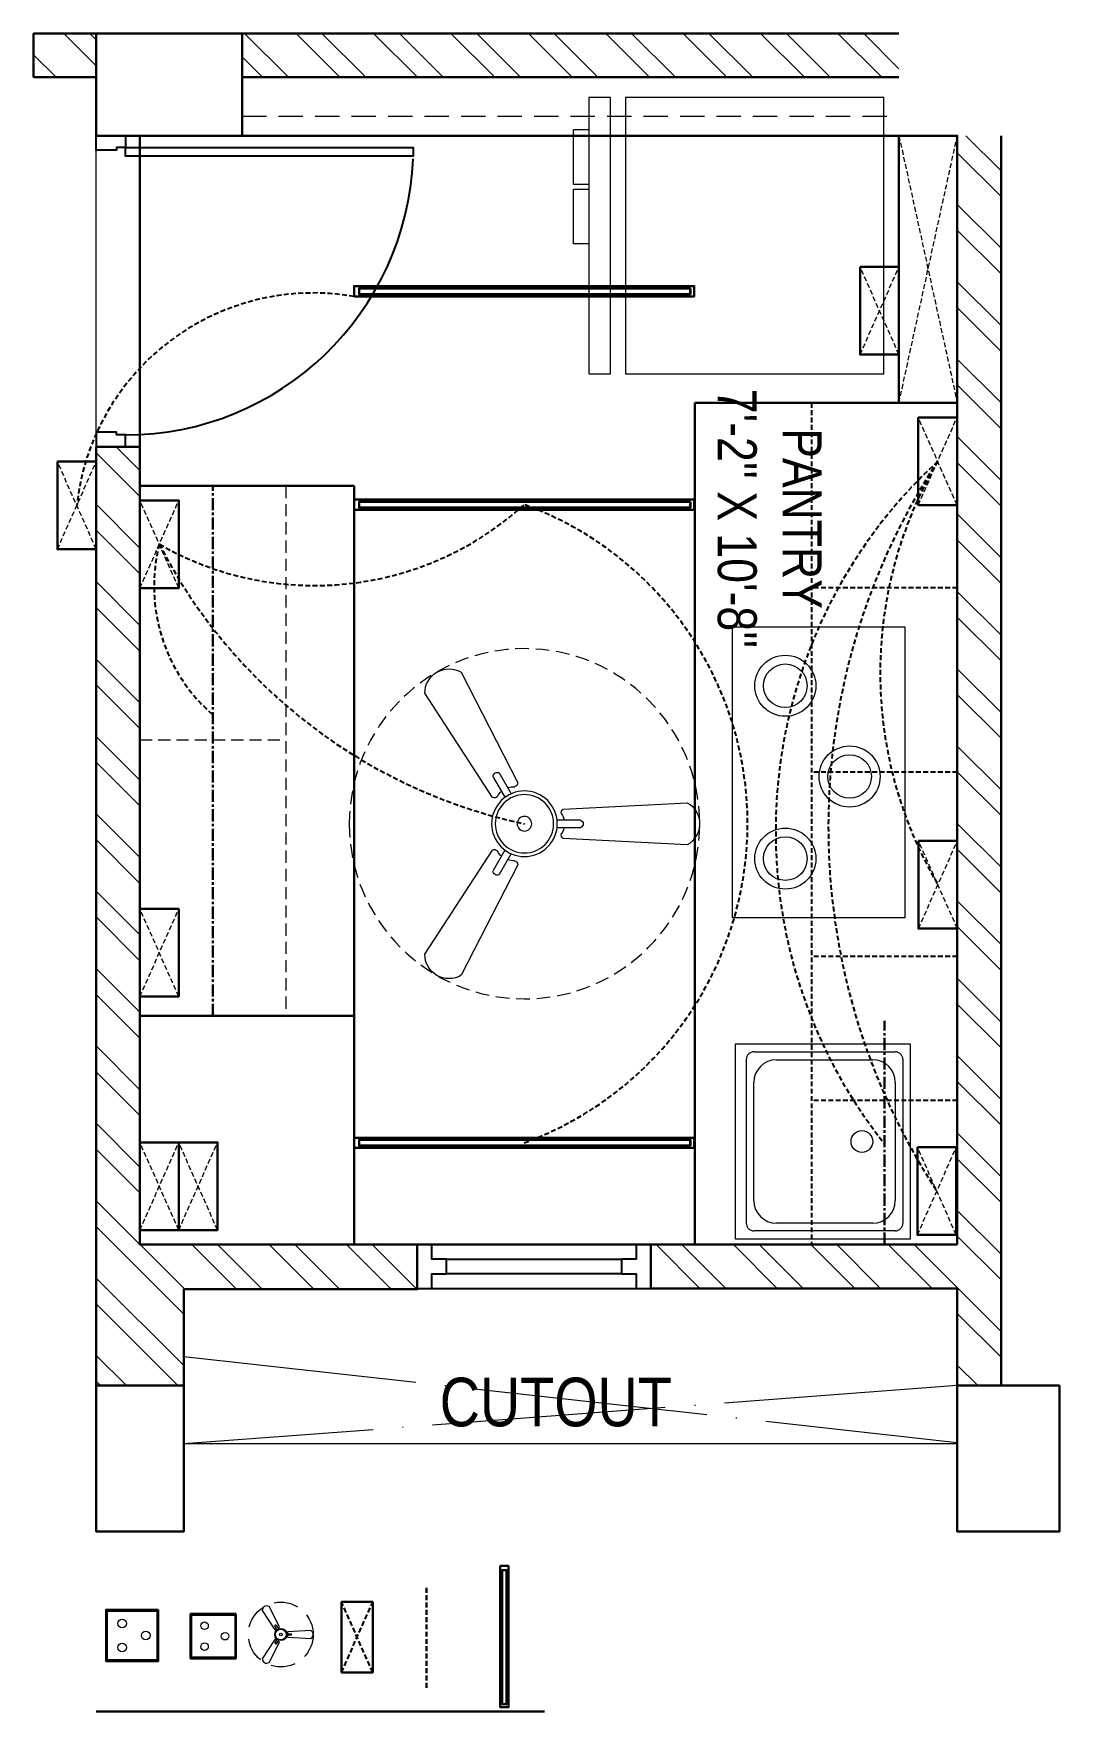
# Model space of a CAD drawing. Header units: millimetres. Extents: x 56222 to 3066687, y -650199 to -121287.
# Drawn here: x 128452.8 to 128558.3, y -184224.3 to -184051.8 of the extents above; entities that cross this region are included whole.
import ezdxf

# ---------------------------------------------------------------- set-up
doc = ezdxf.new("R2010")
doc.units = ezdxf.units.MM
doc.header["$MEASUREMENT"] = 0
for name, pattern in [('00 . GROUND FLOOR$0$DASHED', [0.75, 0.5, -0.25]), ('ACAD_ISO02W100', [15, 12, -3]), ('ACAD_ISO04W100', [30, 24, -3, 0, -3]), ('CENTER', [2, 1.25, -0.25, 0.25, -0.25]), ('DASHED', [0.75, 0.5, -0.25]), ('DASHED2', [0.375, 0.25, -0.125]), ('HIDDEN', [0.375, 0.25, -0.125])]:
    doc.linetypes.add(name, pattern=pattern)
doc.layers.add('AR DOOR', color=40, linetype='Continuous')
doc.layers.add('AR ELE-5', color=134, linetype='Continuous')
for name, color, linetype, lineweight in [('COLUMN', 1, 'Continuous', 30), ('dim05', 1, 'Continuous', 13), ('el', 7, 'Continuous', 20), ('ELEC-wires', 1, 'DASHED2', 13), ('Electrical', 84, 'Continuous', 30), ('FIRST FLOOR', 7, 'Continuous', 9), ('FIRST FLOOR ( TEXT )', 7, 'Continuous', 9), ('FIRST FLOOR_( PLine )_', 251, 'Continuous', 30), ('FURNITURE', 32, 'Continuous', 9), ('FURNITURE-1', 252, 'Continuous', 13), ('GROUND FLOOR', 7, 'Continuous', 9), ('hatch-rcc', 251, 'Continuous', 9), ('hatch-wall', 8, 'Continuous', 9), ('Labelling', 1, 'Continuous', 25), ('Looping', 10, 'Continuous', 25), ('SECTION ( SLAB PLine )', 104, 'Continuous', 30)]:
    doc.layers.add(name, color=color, linetype=linetype, lineweight=lineweight)
doc.layers.add('XX~SLAB ( PLINE )', color=251, linetype='Continuous', plot=False)
doc.styles.add("Cn_BT_0'-0", font='swissc.ttf')
doc.styles.add('KATHA', font='swissc.ttf')

# ---------------------------------------------------------------- blocks, each defined once
blk = doc.blocks.new('*U184')
for points in [[(-1025.5, 0), (-985.5, 0), (-985.5, 30), (-975.5, 30), (-975.5, 100), (-1025.5, 100)], [(40, 0), (0, 0), (0, 30), (-10, 30), (-10, 100), (40, 100)], [(0, 0), (0, -985.5), (-30, -985.5), (-30, 0)]]:
    blk.add_lwpolyline(points, close=True)
at = {"layer": 'AR ELE-5', "linetype": 'ByBlock', "ltscale": 15}
blk.add_arc((1.4, 0.6), 987, 180.03474, 267.62699, dxfattribs=at)
blk = doc.blocks.new('6616')
at = {"color": 242, "linetype": 'DASHED', "true_color": 0xcd2027}
for p, q in [((386784.79, -36915.77), (386775.78, -36911.78)), ((386784.79, -36911.78), (386775.78, -36915.77))]:
    blk.add_line(p, q, dxfattribs=at)
at = {"layer": 'ELEC-wires', "color": 5, "linetype": 'ByBlock', "lineweight": 30, "ltscale": 4}
blk.add_lwpolyline([(386775.78, -36911.78), (386784.79, -36911.78), (386784.79, -36915.77), (386775.78, -36915.77)], close=True, dxfattribs=at)
blk = doc.blocks.new('fan')
at = {"layer": 'Electrical', "lineweight": 15, "ltscale": 20}
for p, q in [((3300835.29, -509900.78), (3300836.47, -509923.43)), ((3300841.81, -509923.43), (3300842.99, -509900.78)), ((3300838.47, -509924.57), (3300838.47, -509920.25)), ((3300839.81, -509920.28), (3300839.81, -509924.57)), ((3300831.66, -509931.77), (3300811.45, -509942.07)), ((3300829.93, -509935.08), (3300833.64, -509932.93)), ((3300834.31, -509934.09), (3300830.57, -509936.25)), ((3300847.68, -509936.23), (3300843.97, -509934.09)), ((3300844.64, -509932.93), (3300848.38, -509935.09)), ((3300866.83, -509942.07), (3300846.62, -509931.77)), ((3300815.3, -509948.74), (3300834.33, -509936.39)), ((3300843.95, -509936.39), (3300862.98, -509948.74))]:
    blk.add_line(p, q, dxfattribs=at)
at = {"layer": 'Electrical', "linetype": 'DASHED', "lineweight": 15, "ltscale": 5}
blk.add_circle((3300839.14, -509930.53), 32, dxfattribs=at)
at = {"layer": 'Electrical', "lineweight": 15, "ltscale": 20}
for centre, major_axis, start_param, end_param in [((3300839.14, -509902.94), (3.12, 3.12), -0.272136, 1.842967), ((3300839.13, -509920.5), (0.501, 0.501), -0.465536, 1.983618), ((3300839.14, -509930.53), (4.24, -4.24), 3.14161, 9.424795), ((3300839.14, -509930.53), (3.77, -3.77), 1.749190548672175e-05, 6.283202799085073), ((3300837.1, -509923.08), (0.51, 0.51), 2.863014, 4.257784), ((3300839.14, -509926.42), (2.27, -2.27), 2.565057, 2.951308), ((3300839.14, -509926.42), (2.27, 2.27), 0.19032, 0.57657), ((3300841.18, -509923.08), (0.51, -0.51), 5.167028, 6.561799), ((3300839.14, -509930.53), (0.943, 0.943), 1.570814, 7.853999), ((3300831.67, -509932.49), (0.51, -0.51), 0.978238, 2.373008), ((3300835.59, -509932.58), (2.27, -2.27), 3.855511, 4.241762), ((3300842.69, -509932.58), (2.27, 2.27), 5.183051, 5.569301), ((3300846.61, -509932.49), (0.51, -0.51), 2.339416, 3.734186), ((3300830.46, -509935.55), (0.501, -0.501), 3.199655, 5.648809), ((3300835.59, -509932.58), (2.27, -2.27), 4.659452, 5.045703), ((3300833.71, -509936.02), (0.51, 0.51), -1.325776, 0.068994), ((3300844.57, -509936.02), (0.51, -0.51), 3.072633, 4.467404), ((3300842.69, -509932.58), (2.27, 2.27), 4.37911, 4.765361), ((3300847.83, -509935.54), (0.501, 0.501), 3.723254, 6.172408), ((3300815.25, -509944.32), (3.12, -3.12), 3.393055, 5.508159), ((3300863.03, -509944.32), (3.12, -3.12), 5.48745, 7.602554)]:
    blk.add_ellipse(centre, major_axis=major_axis, ratio=1, start_param=start_param, end_param=end_param, dxfattribs=at)
blk = doc.blocks.new('16')
at = {"layer": 'hatch-rcc', "color": 1, "lineweight": 30}
blk.add_lwpolyline([(392822.828, -38266.866), (392825.128, -38266.866), (392825.128, -38269.198), (392822.828, -38269.198)], close=True, dxfattribs=at)
at = {"layer": 'hatch-rcc', "color": 1}
blk.add_lwpolyline([(392822.888, -38266.927), (392825.067, -38266.927), (392825.067, -38269.138), (392822.888, -38269.138)], close=True, dxfattribs=at)
for centre in [(392823.979, -38267.423), (392823.442, -38268.481), (392824.515, -38268.481)]:
    blk.add_circle(centre, 0.195, dxfattribs=at)
blk = doc.blocks.new('erfer')
at = {"layer": 'hatch-rcc', "lineweight": 30}
blk.add_lwpolyline([(1905.896, -1304.212), (1908.378, -1304.212), (1908.378, -1306.728), (1905.896, -1306.728)], close=True, dxfattribs=at)
at = {"layer": 'hatch-rcc'}
blk.add_lwpolyline([(1905.962, -1304.277), (1908.313, -1304.277), (1908.313, -1306.662), (1905.962, -1306.662)], close=True, dxfattribs=at)
for centre in [(1907.138, -1304.812), (1906.56, -1305.954), (1907.717, -1305.954)]:
    blk.add_circle(centre, 0.211, dxfattribs=at)

msp = doc.modelspace()

# ---------------------------------------------------------------- hatches: boundary and pattern name
at = {"layer": 'hatch-wall', "linetype": 'CENTER', "lineweight": 15}
h = msp.add_hatch(dxfattribs=at)
h.set_pattern_fill('ANSI32', color=256, scale=15, angle=-90)
h.set_pattern_definition([(315, (312900.269, -50860.2003), (3.97747564, 3.97747564), []), (315, (312900.269, -50862.852), (3.97747564, 3.97747564), [])])
h.paths.add_polyline_path([(128541.76, -184056.27), (128541.76, -184051.77), (128474.26, -184051.77), (128474.26, -184056.27)])
h.paths.add_polyline_path([(128552.26, -184190.77), (128552.26, -184062.27), (128547.76, -184062.27), (128547.76, -184176.27), (128520.8, -184176.27), (128516.25, -184176.27), (128516.25, -184180.77), (128547.76, -184180.77), (128547.76, -184190.77)])
h.paths.add_polyline_path([(128492.25, -184180.86), (128492.25, -184176.27), (128463.76, -184176.27), (128463.76, -184152.77), (128463.76, -184098.27), (128463.76, -184094.27), (128459.26, -184094.27), (128459.26, -184190.77), (128468.26, -184190.77), (128468.26, -184180.86)])
h.paths.add_polyline_path([(128459.26, -184056.27), (128459.26, -184051.77), (128452.82, -184051.77), (128452.82, -184056.27)])

# ---------------------------------------------------------------- linework, layer by layer
at = {"color": 242, "linetype": 'DASHED', "true_color": 0xcd2027}
for p, q in [((128484.47, -184220.25), (128487.68, -184213)), ((128487.68, -184220.25), (128484.47, -184213))]:
    msp.add_line(p, q, dxfattribs=at)
at = {"layer": 'COLUMN', "transparency": 33554687}
for points in [[(128474.26, -184051.77), (128474.26, -184062.27), (128459.26, -184062.27), (128459.26, -184051.77)], [(128459.26, -184190.77), (128468.26, -184190.77), (128468.26, -184205.77), (128459.26, -184205.77)], [(128547.75, -184190.77), (128558.26, -184190.77), (128558.26, -184205.77), (128547.75, -184205.77)]]:
    msp.add_lwpolyline(points, close=True, dxfattribs=at)
at = {"layer": 'ELEC-wires', "color": 5, "linetype": 'ByBlock', "lineweight": 30, "ltscale": 4}
msp.add_lwpolyline([(128487.68, -184213), (128487.68, -184220.25), (128484.47, -184220.25), (128484.47, -184213)], close=True, dxfattribs=at)
at = {"layer": 'Electrical', "color": 3, "linetype": '00 . GROUND FLOOR$0$DASHED', "lineweight": 30}
msp.add_line((128493.22, -184221.82), (128493.22, -184211.55), dxfattribs=at)
at = {"layer": 'Electrical', "lineweight": 15, "ltscale": 20}
for p, q in [((128478.1, -184215.58), (128477.03, -184213.48)), ((128476.33, -184213.88), (128477.62, -184215.86)), ((128477.75, -184215.4), (128477.98, -184215.79)), ((128477.62, -184216.86), (128476.33, -184218.84)), ((128477.03, -184219.24), (128478.1, -184217.14)), ((128477.86, -184215.86), (128477.63, -184215.47)), ((128477.63, -184217.25), (128477.86, -184216.86)), ((128477.98, -184216.93), (128477.75, -184217.32)), ((128478.85, -184216.29), (128479.3, -184216.29)), ((128479.29, -184216.43), (128478.85, -184216.43)), ((128481.32, -184215.96), (128478.97, -184216.08)), ((128478.97, -184216.64), (128481.32, -184216.76))]:
    msp.add_line(p, q, dxfattribs=at)
at = {"layer": 'Electrical', "color": 0}
msp.add_line((128505.33, -184224.26), (128459.26, -184224.26), dxfattribs=at)
at = {"layer": 'Electrical', "color": 7, "lineweight": 30}
for points in [[(128485.76, -184078.8), (128520.73, -184078.8), (128520.73, -184077.74), (128485.76, -184077.74)], [(128485.76, -184100.74), (128520.73, -184100.74), (128520.73, -184099.68), (128485.76, -184099.68)], [(128485.76, -184165.28), (128520.73, -184165.28), (128520.73, -184166.34), (128485.76, -184166.34)], [(128500.78, -184209.31), (128500.78, -184223.83), (128501.64, -184223.83), (128501.64, -184209.31)]]:
    msp.add_lwpolyline(points, close=True, dxfattribs=at)
at = {"layer": 'Electrical', "color": 175, "lineweight": 30, "ltscale": 8, "true_color": 0x4554a5}
for points in [[(128520.33, -184077.97), (128520.33, -184078.59), (128486.27, -184078.59), (128486.27, -184077.97)], [(128520.32, -184077.99), (128520.32, -184078.57), (128486.29, -184078.57), (128486.29, -184077.99)], [(128520.33, -184099.91), (128520.33, -184100.53), (128486.27, -184100.53), (128486.27, -184099.91)], [(128520.32, -184099.93), (128520.32, -184100.51), (128486.29, -184100.51), (128486.29, -184099.93)], [(128520.33, -184166.11), (128520.33, -184165.49), (128486.27, -184165.49), (128486.27, -184166.11)], [(128520.32, -184166.1), (128520.32, -184165.51), (128486.29, -184165.51), (128486.29, -184166.1)], [(128501.45, -184223.51), (128500.95, -184223.51), (128500.95, -184209.73), (128501.45, -184209.73)], [(128501.44, -184223.5), (128500.97, -184223.5), (128500.97, -184209.74), (128501.44, -184209.74)]]:
    msp.add_lwpolyline(points, close=True, dxfattribs=at)
at = {"layer": 'Electrical', "linetype": 'DASHED', "lineweight": 15, "ltscale": 5}
msp.add_circle((128478.23, -184216.36), 3.33, dxfattribs=at)
at = {"layer": 'Electrical', "lineweight": 15, "ltscale": 20}
for centre, major_axis, start_param, end_param in [((128476.79, -184213.87), (-0.325, -0.325), 3.393055, 5.508159), ((128477.7, -184215.46), (-0.0522, -0.0522), 3.199655, 5.648809), ((128478.23, -184216.36), (-0.441, -0.441), 3.14161, 9.424795), ((128478.23, -184216.36), (-0.392, -0.392), 1.749190548672175e-05, 6.283202799085073), ((128477.66, -184215.79), (0.053, -0.053), -1.325776, 0.068994), ((128477.66, -184216.92), (-0.053, -0.053), 3.072633, 4.467404), ((128478.01, -184215.99), (-0.237, -0.237), 4.659452, 5.045703), ((128478.01, -184216.73), (0.237, -0.237), 4.37911, 4.765361), ((128478.01, -184215.99), (-0.237, -0.237), 3.855511, 4.241762), ((128478.01, -184216.73), (0.237, -0.237), 5.183051, 5.569301), ((128478.02, -184215.58), (-0.053, -0.053), 0.978238, 2.373008), ((128478.02, -184217.14), (-0.053, -0.053), 2.339416, 3.734186), ((128478.23, -184216.36), (0.0981, -0.0981), 1.570814, 7.853999), ((128479, -184216.15), (0.053, -0.053), 2.863014, 4.257784), ((128479, -184216.57), (-0.053, -0.053), 5.167028, 6.561799), ((128478.65, -184216.36), (-0.237, -0.237), 2.565057, 2.951308), ((128478.65, -184216.36), (0.237, -0.237), 0.19032, 0.57657), ((128479.27, -184216.36), (0.0522, -0.0522), -0.465536, 1.983618), ((128481.1, -184216.36), (0.325, -0.325), -0.272136, 1.842967), ((128476.79, -184218.84), (-0.325, -0.325), 5.48745, 7.602554), ((128477.71, -184217.26), (0.0522, -0.0522), 3.723254, 6.172408)]:
    msp.add_ellipse(centre, major_axis=major_axis, ratio=1, start_param=start_param, end_param=end_param, dxfattribs=at)
at = {"layer": 'FIRST FLOOR', "transparency": 33554687}
for p, q in [((128459.26, -184051.77), (128459.26, -184055.77)), ((128459.26, -184097.77), (128459.26, -184205.77)), ((128463.76, -184097.77), (128463.76, -184176.27)), ((128465.79, -184176.27), (128547.76, -184176.27)), ((128516.25, -184176.27), (128516.25, -184180.77)), ((128547.75, -184196.77), (128468.26, -184196.77))]:
    msp.add_line(p, q, dxfattribs=at)
at = {"layer": 'FIRST FLOOR_( PLine )_', "transparency": 33554687}
for p, q in [((128541.76, -184051.77), (128459.26, -184051.77)), ((128459.26, -184051.77), (128459.26, -184055.77)), ((128474.26, -184056.27), (128541.76, -184056.27)), ((128547.76, -184062.27), (128547.76, -184176.27)), ((128552.26, -184062.27), (128552.26, -184190.77)), ((128547.76, -184176.27), (128516.25, -184176.27)), ((128516.25, -184176.27), (128516.25, -184180.77)), ((128516.25, -184180.77), (128547.76, -184180.77)), ((128547.76, -184180.77), (128547.76, -184190.76)), ((128549.26, -184205.77), (128558.26, -184205.77))]:
    msp.add_line(p, q, dxfattribs=at)
for points in [[(128452.82, -184056.27), (128459.26, -184056.27), (128459.26, -184051.77), (128452.82, -184051.77)], [(128452.82, -184056.27), (128459.26, -184056.27), (128459.26, -184051.77), (128452.82, -184051.77)], [(128463.76, -184094.27), (128459.26, -184094.27), (128459.26, -184205.77), (128463.76, -184205.77), (128468.26, -184205.77), (128468.26, -184180.86), (128492.25, -184180.86), (128492.25, -184176.27), (128463.76, -184176.27)]]:
    msp.add_lwpolyline(points, close=True, dxfattribs=at)
msp.add_lwpolyline([(128541.76, -184051.77), (128459.26, -184051.77), (128459.26, -184056.27)], dxfattribs=at)
at = {"layer": 'FURNITURE', "color": 9, "true_color": 0xc7c8ca}
for p, q in [((128512.1, -184058.33), (128509.89, -184058.33)), ((128509.89, -184058.33), (128509.89, -184086.75)), ((128512.1, -184086.75), (128512.1, -184058.33)), ((128540.21, -184058.33), (128513.65, -184058.33)), ((128513.65, -184058.33), (128513.65, -184086.75)), ((128540.21, -184086.75), (128540.21, -184058.33)), ((128508.31, -184067.28), (128508.31, -184061.65)), ((128508.31, -184061.65), (128509.89, -184061.65)), ((128509.89, -184067.28), (128508.31, -184067.28)), ((128508.31, -184073.38), (128508.31, -184067.76)), ((128508.31, -184067.76), (128509.89, -184067.76)), ((128509.89, -184073.38), (128508.31, -184073.38)), ((128509.89, -184086.75), (128512.1, -184086.75)), ((128513.65, -184086.75), (128540.21, -184086.75)), ((128524.65, -184142.67), (128524.65, -184112.75)), ((128524.65, -184112.75), (128542.36, -184112.75)), ((128542.36, -184112.75), (128542.36, -184142.67)), ((128542.36, -184142.67), (128524.65, -184142.67)), ((128524.94, -184155.67), (128524.94, -184175.67)), ((128542.94, -184155.67), (128524.94, -184155.67)), ((128526.85, -184156.46), (128541.39, -184156.46)), ((128542.94, -184175.67), (128542.94, -184155.67)), ((128526.08, -184174.08), (128526.08, -184157.23)), ((128529.17, -184157.26), (128539.07, -184157.26)), ((128542.17, -184157.23), (128542.17, -184174.08)), ((128526.85, -184171.75), (128526.85, -184159.59)), ((128541.39, -184159.59), (128541.39, -184171.75)), ((128524.94, -184175.67), (128542.94, -184175.67)), ((128541.39, -184174.85), (128526.85, -184174.85)), ((128539.07, -184174.08), (128529.17, -184174.08))]:
    msp.add_line(p, q, dxfattribs=at)
at = {"layer": 'FURNITURE', "color": 9, "lineweight": 30, "true_color": 0xc7c8ca}
for p, q in [((128541.76, -184062.27), (128541.76, -184089.75)), ((128520.8, -184176.27), (128520.8, -184089.75)), ((128520.8, -184089.75), (128547.76, -184089.75)), ((128547.76, -184089.75), (128547.76, -184176.27)), ((128463.76, -184098.27), (128485.76, -184098.27)), ((128485.76, -184098.27), (128485.76, -184176.27)), ((128463.76, -184176.27), (128463.76, -184103.24)), ((128463.76, -184176.27), (128463.76, -184152.77)), ((128463.76, -184152.77), (128485.76, -184152.77)), ((128485.76, -184152.77), (128485.76, -184176.27)), ((128485.76, -184176.27), (128463.76, -184176.27)), ((128485.76, -184176.27), (128463.76, -184176.27)), ((128547.76, -184176.27), (128520.8, -184176.27))]:
    msp.add_line(p, q, dxfattribs=at)
at = {"layer": 'FURNITURE', "color": 9, "linetype": 'DASHED', "lineweight": 15, "true_color": 0xc7c8ca}
for p, q in [((128541.76, -184062.27), (128547.76, -184089.75)), ((128541.76, -184089.75), (128547.76, -184062.27))]:
    msp.add_line(p, q, dxfattribs=at)
at = {"layer": 'FURNITURE', "color": 9, "linetype": 'DASHED', "lineweight": 25, "true_color": 0xc7c8ca}
for p, q in [((128532.76, -184089.75), (128532.76, -184176.27)), ((128547.76, -184108.75), (128532.76, -184108.75)), ((128547.76, -184127.71), (128532.76, -184127.71)), ((128547.76, -184146.66), (128532.76, -184146.66)), ((128547.76, -184161.47), (128532.76, -184161.47))]:
    msp.add_line(p, q, dxfattribs=at)
at = {"layer": 'FURNITURE', "color": 3, "linetype": 'CENTER', "lineweight": 30}
for p, q in [((128471.26, -184152.77), (128471.26, -184098.27)), ((128540.26, -184176.27), (128540.26, -184153.27))]:
    msp.add_line(p, q, dxfattribs=at)
at = {"layer": 'FURNITURE', "color": 9, "linetype": 'HIDDEN', "lineweight": 18, "ltscale": 5, "true_color": 0xc7c8ca}
for p, q in [((128478.76, -184098.27), (128478.76, -184152.77)), ((128463.76, -184124.39), (128478.76, -184124.39))]:
    msp.add_line(p, q, dxfattribs=at)
at = {"layer": 'FURNITURE', "color": 9, "true_color": 0xc7c8ca}
for centre, radius in [((128530.08, -184118.82), 3.14), ((128530.08, -184118.82), 2.24), ((128536.69, -184128.15), 3.14), ((128536.69, -184128.15), 2.24), ((128530.08, -184136.59), 3.14), ((128530.08, -184136.59), 2.24), ((128537.96, -184165.67), 1.12)]:
    msp.add_circle(centre, radius, dxfattribs=at)
for centre, radius, start, end in [((128526.85, -184157.23), 0.775, 90, 180), ((128541.39, -184157.23), 0.775, 0, 90), ((128529.17, -184159.59), 2.32, 90, 180), ((128539.07, -184159.59), 2.32, 0, 90), ((128529.17, -184171.75), 2.32, 180, 270), ((128539.07, -184171.75), 2.32, 270, 0), ((128526.85, -184174.08), 0.775, 180, 270), ((128541.39, -184174.08), 0.775, 270, 0)]:
    msp.add_arc(centre, radius, start, end, dxfattribs=at)
at = {"layer": 'GROUND FLOOR', "color": 1, "linetype": 'ACAD_ISO04W100', "transparency": 33554687}
for p, q in [((128468.26, -184187.77), (128547.75, -184196.61)), ((128547.76, -184190.76), (128468.26, -184196.77))]:
    msp.add_line(p, q, dxfattribs=at)
at = {"layer": 'Labelling', "color": 251, "linetype": 'DASHED2', "lineweight": 0, "ltscale": 10, "true_color": 0x636466, "transparency": 33554687}
msp.add_line((128474.26, -184060.27), (128541.76, -184060.27), dxfattribs=at)
at = {"layer": 'Labelling', "color": 251, "linetype": 'ACAD_ISO02W100', "lineweight": 0, "ltscale": 10, "true_color": 0x636466, "transparency": 33554687}
msp.add_lwpolyline([(128463.76, -184094.27), (128459.26, -184094.27), (128459.26, -184062.27), (128463.76, -184062.27)], close=True, dxfattribs=at)
at = {"layer": 'Looping', "linetype": 'DASHED', "lineweight": 25}
for centre, radius, start, end in [((128481.58, -184102.9), 24.46, 80.1612, 173.8358), ((128580.84, -184133.78), 51.75, 132.7053, 218.3522), ((128602.93, -184133.32), 68.43, 146.6972, 213.179), ((128582.77, -184117.49), 42.94, 149.5792, 210.4781), ((128481.7, -184076.44), 32.08, 240.1821, 312.1815), ((128482.65, -184108.59), 17.45, 165.6894, 229.2053)]:
    msp.add_arc(centre, radius, start, end, dxfattribs=at)
at = {"layer": 'Looping', "color": 251, "linetype": 'DASHED', "lineweight": 25, "true_color": 0x636466}
msp.add_arc((128491.29, -184133), 34.92, 290.0161, 69.8828, dxfattribs=at)
at = {"layer": 'Looping', "color": 6, "linetype": 'DASHED', "lineweight": 25}
msp.add_arc((128514.74, -184079.17), 55.05, 207.1327, 257.9805, dxfattribs=at)
at = {"layer": 'SECTION ( SLAB PLine )', "color": 9, "true_color": 0xc7c8ca}
msp.add_lwpolyline([(128547.76, -184176.27), (128547.76, -184062.27), (128463.76, -184062.27), (128463.76, -184176.27)], close=True, dxfattribs=at)
at = {"layer": 'XX~SLAB ( PLINE )', "transparency": 33554687}
msp.add_lwpolyline([(128516.25, -184176.27), (128514.75, -184176.27), (128514.75, -184177.77), (128513.25, -184177.77), (128513.25, -184179.27), (128495.25, -184179.27), (128495.25, -184177.77), (128493.75, -184177.77), (128493.75, -184176.27), (128492.25, -184176.27), (128492.25, -184180.77), (128493.75, -184180.77), (128493.75, -184179.27), (128495.25, -184179.27), (128495.25, -184177.77), (128513.25, -184177.77), (128513.25, -184179.27), (128514.75, -184179.27), (128514.75, -184180.77), (128516.25, -184180.77), (128516.25, -184176.27), (128492.25, -184176.27), (128492.25, -184180.77), (128516.25, -184180.77)], close=True, dxfattribs=at)

# ---------------------------------------------------------------- block references
at = {"layer": 'AR DOOR', "linetype": 'ByBlock', "lineweight": -2, "transparency": 33554687, "extrusion": (0, 0, -1), "xscale": -0.02999999999996949, "yscale": 0.02999999999996949, "zscale": -0.02999999999996949, "rotation": 270}
msp.add_blockref('*U184', (-128462.26, -184063.47), dxfattribs=at)
at = {"layer": 'dim05', "color": 1, "lineweight": 35, "transparency": 33554687, "xscale": -0.5625052429282242, "yscale": 0.5625052429282242, "zscale": 0.5625052429282242, "rotation": 270}
msp.add_blockref('fan', (415341.87, -2040872.33), dxfattribs=at)
at = {"layer": 'el', "color": 1, "transparency": 33554687, "xscale": -1, "rotation": 90.00000000012014}
for p in [(91625.99, 202700.01), (91631.96, 202684.54), (91543.49, 202680.01), (91551.97, 202676.01), (91631.99, 202641.01), (91551.97, 202634.01), (91551.97, 202610.01), (91555.96, 202610.01), (91631.88, 202609.52)]:
    msp.add_blockref('6616', p, dxfattribs=at)
at = {"layer": 'el', "color": 18, "true_color": 0x000000, "xscale": 2.295967517698441, "yscale": 2.295967517698441, "zscale": 2.295967517698441, "rotation": 270}
msp.add_blockref('16', (216325.11, 717694.64), dxfattribs=at)
at = {"layer": 'FURNITURE-1', "xscale": 1.848081455994646, "yscale": 1.848081455994646, "zscale": 1.848081455994646, "rotation": 270}
msp.add_blockref('erfer', (130883.9, -180691.98), dxfattribs=at)

# ---------------------------------------------------------------- texts
at = {"layer": 'FIRST FLOOR ( TEXT )', "transparency": 33554687, "insert": (128528.45, -184101.63), "char_height": 4, "attachment_point": 5, "rotation": 270, "style": 'KATHA'}
msp.add_mtext("PANTRY\\P7'-2'' X 10'-8''", dxfattribs=at)
at = {"layer": 'FIRST FLOOR ( TEXT )', "color": 1, "transparency": 33554687, "insert": (128506.49, -184192.49), "char_height": 5, "attachment_point": 5, "style": "Cn_BT_0'-0"}
msp.add_mtext('CUTOUT', dxfattribs=at)

doc.saveas('drawing.dxf')
